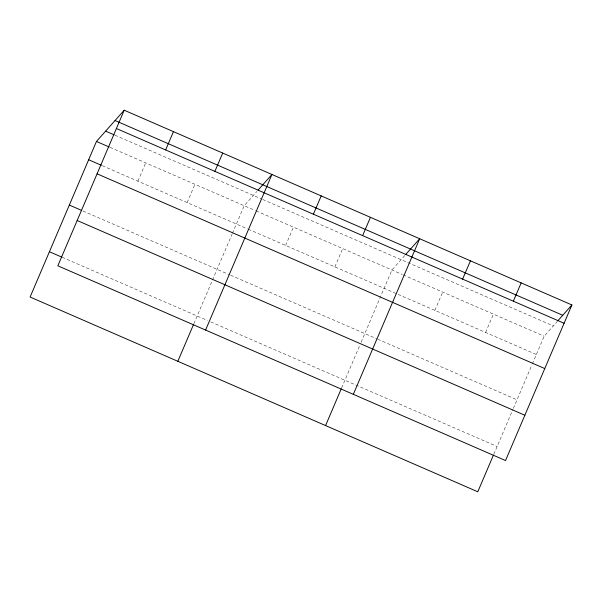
<?xml version="1.0" encoding="UTF-8"?>
<svg xmlns="http://www.w3.org/2000/svg" width="602" height="602" viewBox="0 0 602 602"><rect width="100%" height="100%" fill="white"/><g stroke="black" fill="none" stroke-linecap="round" stroke-linejoin="round"><path stroke-width="0.45" stroke-dasharray="3.01 2.26" d="M137.903 181.179L145.707 162.879M187.147 202.603L194.95 184.302M193.882 323.695L232.018 234.283M232.38 233.425L244.201 205.726L256.896 191.428M285.641 245.45L293.445 227.142M334.885 266.874L342.688 248.566M341.62 387.959L359.65 345.698M361.125 342.237L391.94 269.989L405.221 255.037M434.87 310.369L442.673 292.06M485.611 332.439L493.414 314.131M493.836 454.179L512.972 409.315M513.34 408.449L531.972 364.767M532.334 363.909L544.155 336.202L557.437 321.25M114.959 135.209L261.847 199.104M262.698 199.473L553.313 325.893M110.046 147.362L255.24 210.527M256.083 210.896L402.256 274.482M403.114 274.851L544.155 336.202M102.242 165.67L247.43 228.828M248.28 229.196L536.344 354.51M82.918 210.971L229.806 274.866M230.656 275.234L376.844 338.836M377.71 339.204L517.02 399.811M62.156 257.272L207.351 320.437M210.745 321.912L497.117 446.481"/><path stroke-width="0.9" d="M124.208 110.219L57.845 265.798L505.537 460.545L571.9 304.966L124.208 110.219L96.463 141.455L30.1 297.034L477.792 491.781L493.467 455.029M165.648 149.943L173.451 131.635M214.891 171.367L222.702 153.058M177.838 361.305L193.513 324.546M205.583 330.062L271.946 174.482L258.07 190.104M313.386 214.207L321.19 195.906M362.63 235.63L370.441 217.33M325.577 425.569L341.251 388.817M353.321 394.333L419.684 238.753L405.808 254.368M462.614 279.125L470.425 260.824M513.356 301.196L521.159 282.895M558.024 320.588L571.9 304.966M115.05 120.528L562.742 315.275M116.397 128.519L564.097 323.266M105.613 131.146L114.109 134.84M96.463 141.455L109.195 146.993M88.652 159.756L101.392 165.302M97.08 173.82L544.772 368.567M69.328 205.064L81.217 210.233M77.169 220.498L524.861 415.245M49.424 251.734L61.306 256.903"/></g></svg>
